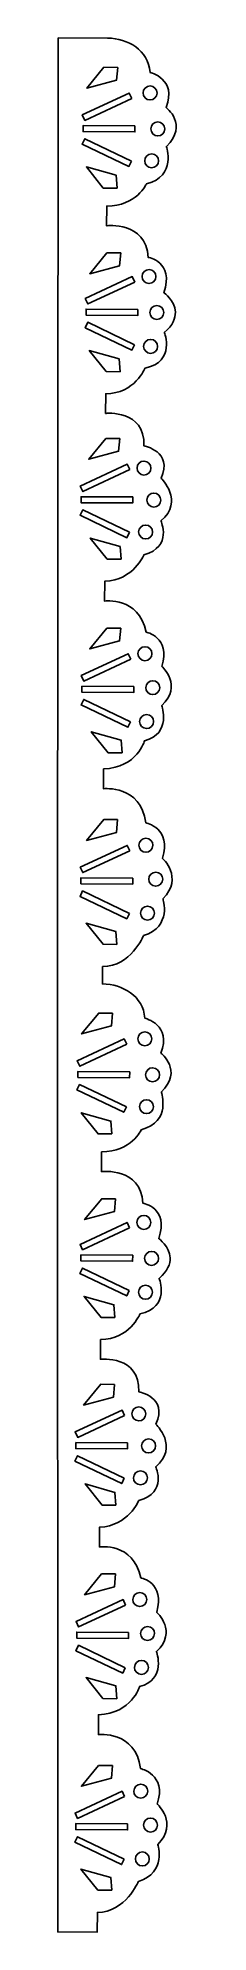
# Model space of a CAD drawing. Header units: centimetres. Extents: x -0.9 to 0.8, y -11.9 to 13.5.
import ezdxf

# ---------------------------------------------------------------- set-up
doc = ezdxf.new("R2010")
doc.units = ezdxf.units.CM
doc.header["$MEASUREMENT"] = 0
doc.layers.add('Layer 1', color=7, linetype='Continuous')

msp = doc.modelspace()

# ---------------------------------------------------------------- linework, layer by layer
at = {"layer": 'Layer 1', "color": 26, "lineweight": 25}
for points, knots in [([(0.63436, 9.79135), (0.62841, 9.94525), (0.48199, 10.05099), (0.48199, 10.05099), (0.48199, 10.05099), (0.61974, 10.47138), (0.26961, 10.52427), (0.26961, 10.52427), (0.26961, 10.52427), (0.24274, 11.01103), (-0.28701, 10.94818), (-0.28701, 10.94818), (-0.28701, 10.94818), (-0.28701, 10.94818), (-0.28556, 11.21276), (-0.28556, 11.21276), (-0.28556, 11.21276), (0.11131, 11.21059), (0.24689, 11.50916), (0.24689, 11.50916), (0.24689, 11.50916), (0.65591, 11.61481), (0.51505, 12.0104), (0.51505, 12.0104), (0.51505, 12.0104), (0.81223, 12.30383), (0.50965, 12.53382), (0.50965, 12.53382), (0.50965, 12.53382), (0.66303, 12.91311), (0.29476, 13.00299), (0.29476, 13.00299), (0.29476, 13.00299), (0.27224, 13.30328), (-0.00343, 13.4564), (-0.27324, 13.46168), (-0.27324, 13.46168), (-0.27324, 13.46168), (-0.93469, 13.46458), (-0.93469, 13.46458), (-0.93469, 13.46458), (-0.93469, 13.46458), (-0.9474, 0.7395), (-0.9474, 0.7395), (-0.9474, 0.7395), (-0.9474, 0.7395), (-0.94139, -11.90362), (-0.94139, -11.90362), (-0.94139, -11.90362), (-0.94139, -11.90362), (-0.41223, -11.90651), (-0.41223, -11.90651), (-0.41223, -11.90651), (-0.41223, -11.90651), (-0.41078, -11.64194), (-0.41078, -11.64194), (-0.41078, -11.64194), (-0.03571, -11.64399), (0.13885, -11.2274), (0.13885, -11.2274), (0.13885, -11.2274), (0.52388, -11.10658), (0.3987, -10.7352), (0.3987, -10.7352), (0.3987, -10.7352), (0.67987, -10.44556), (0.39093, -10.1911), (0.39093, -10.1911), (0.39093, -10.1911), (0.52425, -9.79045), (0.1678, -9.71693), (0.1678, -9.71693), (0.1678, -9.71693), (0.10228, -9.20575), (-0.39774, -9.26072), (-0.39774, -9.26072), (-0.39774, -9.26072), (-0.39774, -9.26072), (-0.39629, -8.99614), (-0.39629, -8.99614), (-0.39629, -8.99614), (0.05435, -8.97507), (0.15316, -8.61716), (0.15316, -8.61715), (0.15316, -8.61715), (0.51732, -8.5275), (0.38146, -8.14628), (0.38146, -8.14628), (0.38146, -8.14628), (0.67124, -7.88408), (0.38433, -7.62208), (0.38433, -7.62208), (0.38433, -7.62208), (0.50327, -7.22487), (0.1727, -7.16286), (0.1727, -7.16286), (0.1727, -7.16286), (0.07064, -6.68104), (-0.38396, -6.74722), (-0.38396, -6.74722), (-0.38396, -6.74722), (-0.38396, -6.74722), (-0.38251, -6.48264), (-0.38251, -6.48264), (-0.38251, -6.48264), (0.00564, -6.46712), (0.14362, -6.12751), (0.14364, -6.1275), (0.14364, -6.1275), (0.53368, -6.01813), (0.37103, -5.67399), (0.37103, -5.67399), (0.37103, -5.67399), (0.68993, -5.40676), (0.37333, -5.10266), (0.37333, -5.10266), (0.37333, -5.10266), (0.5387, -4.74018), (0.14419, -4.66897), (0.14419, -4.66897), (0.14419, -4.66897), (0.1597, -4.17627), (-0.37019, -4.23371), (-0.37019, -4.23371), (-0.37019, -4.23371), (-0.37019, -4.23371), (-0.36874, -3.96913), (-0.36874, -3.96913), (-0.36874, -3.96913), (0.01932, -3.97126), (0.159, -3.62724), (0.159, -3.62724), (0.159, -3.62724), (0.57357, -3.53861), (0.4171, -3.15074), (0.4171, -3.15074), (0.4171, -3.15074), (0.53278, -3.05131), (0.56807, -2.95765), (0.56495, -2.87704), (0.56495, -2.87704), (0.559, -2.72314), (0.41258, -2.61741), (0.41258, -2.61741), (0.41258, -2.61741), (0.55033, -2.19701), (0.2002, -2.14412), (0.2002, -2.14412), (0.2002, -2.14412), (0.17333, -1.65736), (-0.35642, -1.72021), (-0.35642, -1.72021), (-0.35642, -1.72021), (-0.35642, -1.72021), (-0.35497, -1.45563), (-0.35497, -1.45563), (-0.35497, -1.45563), (0.0419, -1.4578), (0.17748, -1.15923), (0.17748, -1.15923), (0.17748, -1.15923), (0.5865, -1.05358), (0.44564, -0.65799), (0.44564, -0.65799), (0.44564, -0.65799), (0.74282, -0.36456), (0.44024, -0.13457), (0.44024, -0.13457), (0.44024, -0.13457), (0.59362, 0.24472), (0.22535, 0.3346), (0.22535, 0.3346), (0.22535, 0.3346), (0.20282, 0.63489), (-0.07284, 0.78801), (-0.34265, 0.79329), (-0.34265, 0.79329), (-0.34265, 0.79329), (-0.34137, 1.02645), (-0.34137, 1.02645), (-0.34137, 1.02645), (0.0337, 1.0244), (0.20826, 1.44099), (0.20826, 1.44099), (0.20826, 1.44099), (0.59329, 1.56181), (0.46811, 1.93319), (0.46811, 1.93319), (0.46811, 1.93319), (0.74928, 2.22283), (0.46034, 2.47729), (0.46034, 2.47729), (0.46034, 2.47729), (0.59366, 2.87794), (0.23721, 2.95146), (0.23721, 2.95146), (0.23721, 2.95146), (0.17169, 3.46264), (-0.32833, 3.40767), (-0.32833, 3.40767), (-0.32833, 3.40767), (-0.32833, 3.40767), (-0.32688, 3.67225), (-0.32688, 3.67225), (-0.32688, 3.67225), (0.12376, 3.69332), (0.22257, 4.05124), (0.22257, 4.05124), (0.22257, 4.05124), (0.58673, 4.14089), (0.45087, 4.52211), (0.45087, 4.52211), (0.45087, 4.52211), (0.74065, 4.78431), (0.45374, 5.04631), (0.45374, 5.04631), (0.45374, 5.04631), (0.57269, 5.44352), (0.24211, 5.50553), (0.24211, 5.50553), (0.24211, 5.50553), (0.14005, 5.98735), (-0.31455, 5.92117), (-0.31455, 5.92117), (-0.31455, 5.92117), (-0.31455, 5.92117), (-0.31311, 6.18575), (-0.31311, 6.18575), (-0.31311, 6.18575), (0.07505, 6.20127), (0.21303, 6.54088), (0.21305, 6.54089), (0.21305, 6.54089), (0.60309, 6.65026), (0.44044, 6.9944), (0.44044, 6.9944), (0.44044, 6.9944), (0.75934, 7.26163), (0.44274, 7.56573), (0.44274, 7.56573), (0.44274, 7.56573), (0.60811, 7.92821), (0.2136, 7.99942), (0.2136, 7.99942), (0.2136, 7.99942), (0.22911, 8.49212), (-0.30078, 8.43468), (-0.30078, 8.43468), (-0.30078, 8.43468), (-0.30078, 8.43468), (-0.29933, 8.69926), (-0.29933, 8.69926), (-0.29933, 8.69926), (0.08873, 8.69713), (0.22841, 9.04116), (0.22841, 9.04116), (0.22841, 9.04116), (0.64298, 9.12978), (0.48651, 9.51765), (0.48651, 9.51765), (0.48651, 9.51765), (0.60219, 9.61708), (0.63748, 9.71074), (0.63436, 9.79135)], [0, 0, 0, 0, 0.01492537, 0.01492537, 0.01492537, 0.01492537, 0.02985075, 0.02985075, 0.02985075, 0.02985075, 0.04477612, 0.04477612, 0.04477612, 0.04477612, 0.05970149, 0.05970149, 0.05970149, 0.05970149, 0.07462687, 0.07462687, 0.07462687, 0.07462687, 0.08955224, 0.08955224, 0.08955224, 0.08955224, 0.10447761, 0.10447761, 0.10447761, 0.10447761, 0.11940299, 0.11940299, 0.11940299, 0.11940299, 0.13432836, 0.13432836, 0.13432836, 0.13432836, 0.14925373, 0.14925373, 0.14925373, 0.14925373, 0.1641791, 0.1641791, 0.1641791, 0.1641791, 0.17910448, 0.17910448, 0.17910448, 0.17910448, 0.19402985, 0.19402985, 0.19402985, 0.19402985, 0.20895522, 0.20895522, 0.20895522, 0.20895522, 0.2238806, 0.2238806, 0.2238806, 0.2238806, 0.23880597, 0.23880597, 0.23880597, 0.23880597, 0.25373134, 0.25373134, 0.25373134, 0.25373134, 0.26865672, 0.26865672, 0.26865672, 0.26865672, 0.28358209, 0.28358209, 0.28358209, 0.28358209, 0.29850746, 0.29850746, 0.29850746, 0.29850746, 0.31343284, 0.31343284, 0.31343284, 0.31343284, 0.32835821, 0.32835821, 0.32835821, 0.32835821, 0.34328358, 0.34328358, 0.34328358, 0.34328358, 0.35820896, 0.35820896, 0.35820896, 0.35820896, 0.37313433, 0.37313433, 0.37313433, 0.37313433, 0.3880597, 0.3880597, 0.3880597, 0.3880597, 0.40298507, 0.40298507, 0.40298507, 0.40298507, 0.41791045, 0.41791045, 0.41791045, 0.41791045, 0.43283582, 0.43283582, 0.43283582, 0.43283582, 0.44776119, 0.44776119, 0.44776119, 0.44776119, 0.46268657, 0.46268657, 0.46268657, 0.46268657, 0.47761194, 0.47761194, 0.47761194, 0.47761194, 0.49253731, 0.49253731, 0.49253731, 0.49253731, 0.50746269, 0.50746269, 0.50746269, 0.50746269, 0.52238806, 0.52238806, 0.52238806, 0.52238806, 0.53731343, 0.53731343, 0.53731343, 0.53731343, 0.55223881, 0.55223881, 0.55223881, 0.55223881, 0.56716418, 0.56716418, 0.56716418, 0.56716418, 0.58208955, 0.58208955, 0.58208955, 0.58208955, 0.59701493, 0.59701493, 0.59701493, 0.59701493, 0.6119403, 0.6119403, 0.6119403, 0.6119403, 0.62686567, 0.62686567, 0.62686567, 0.62686567, 0.64179104, 0.64179104, 0.64179104, 0.64179104, 0.65671642, 0.65671642, 0.65671642, 0.65671642, 0.67164179, 0.67164179, 0.67164179, 0.67164179, 0.68656716, 0.68656716, 0.68656716, 0.68656716, 0.70149254, 0.70149254, 0.70149254, 0.70149254, 0.71641791, 0.71641791, 0.71641791, 0.71641791, 0.73134328, 0.73134328, 0.73134328, 0.73134328, 0.74626866, 0.74626866, 0.74626866, 0.74626866, 0.76119403, 0.76119403, 0.76119403, 0.76119403, 0.7761194, 0.7761194, 0.7761194, 0.7761194, 0.79104478, 0.79104478, 0.79104478, 0.79104478, 0.80597015, 0.80597015, 0.80597015, 0.80597015, 0.82089552, 0.82089552, 0.82089552, 0.82089552, 0.8358209, 0.8358209, 0.8358209, 0.8358209, 0.85074627, 0.85074627, 0.85074627, 0.85074627, 0.86567164, 0.86567164, 0.86567164, 0.86567164, 0.88059701, 0.88059701, 0.88059701, 0.88059701, 0.89552239, 0.89552239, 0.89552239, 0.89552239, 0.91044776, 0.91044776, 0.91044776, 0.91044776, 0.92537313, 0.92537313, 0.92537313, 0.92537313, 0.94029851, 0.94029851, 0.94029851, 0.94029851, 0.95522388, 0.95522388, 0.95522388, 0.95522388, 0.97014925, 0.97014925, 0.97014925, 0.97014925, 1, 1, 1, 1]), ([(-0.13731, 13.06985), (-0.13731, 13.06985), (-0.15313, 12.89878), (-0.15313, 12.89878), (-0.15313, 12.89878), (-0.15313, 12.89878), (-0.55307, 12.79183), (-0.55307, 12.79183), (-0.55307, 12.79183), (-0.55307, 12.79183), (-0.32334, 13.07087), (-0.32334, 13.07087), (-0.32334, 13.07087), (-0.32334, 13.07087), (-0.13731, 13.06985), (-0.13731, 13.06985)], [0, 0, 0, 0, 0.2, 0.2, 0.2, 0.2, 0.4, 0.4, 0.4, 0.4, 0.6, 0.6, 0.6, 0.6, 1, 1, 1, 1]), ([(0.05141, 12.65291), (0.05141, 12.65291), (-0.57859, 12.35953), (-0.57859, 12.35953), (-0.57859, 12.35953), (-0.57859, 12.35953), (-0.61292, 12.43248), (-0.61292, 12.43248), (-0.61292, 12.43248), (-0.61292, 12.43248), (0.01708, 12.72586), (0.01708, 12.72586), (0.01708, 12.72586), (0.01708, 12.72586), (0.05141, 12.65291), (0.05141, 12.65291)], [0, 0, 0, 0, 0.2, 0.2, 0.2, 0.2, 0.4, 0.4, 0.4, 0.4, 0.6, 0.6, 0.6, 0.6, 1, 1, 1, 1]), ([(0.38833, 12.72631), (0.38805, 12.67468), (0.34603, 12.63311), (0.29439, 12.63339), (0.29439, 12.63339), (0.24276, 12.63368), (0.20119, 12.6757), (0.20147, 12.72733), (0.20147, 12.72733), (0.20176, 12.77897), (0.24378, 12.82053), (0.29542, 12.82025), (0.29542, 12.82025), (0.34705, 12.81997), (0.38862, 12.77795), (0.38833, 12.72631)], [0, 0, 0, 0, 0.2, 0.2, 0.2, 0.2, 0.4, 0.4, 0.4, 0.4, 0.6, 0.6, 0.6, 0.6, 1, 1, 1, 1]), ([(0.09157, 12.28641), (0.09157, 12.28641), (0.09113, 12.20621), (0.09113, 12.20621), (0.09113, 12.20621), (0.09113, 12.20621), (-0.60339, 12.21001), (-0.60339, 12.21001), (-0.60339, 12.21001), (-0.60339, 12.21001), (-0.60295, 12.29021), (-0.60295, 12.29021), (-0.60295, 12.29021), (-0.60295, 12.29021), (0.09157, 12.28641), (0.09157, 12.28641)], [0, 0, 0, 0, 0.2, 0.2, 0.2, 0.2, 0.4, 0.4, 0.4, 0.4, 0.6, 0.6, 0.6, 0.6, 1, 1, 1, 1]), ([(0.49236, 12.24452), (0.49207, 12.19289), (0.45005, 12.15132), (0.39841, 12.1516), (0.39841, 12.1516), (0.34678, 12.15189), (0.30521, 12.19391), (0.3055, 12.24555), (0.3055, 12.24555), (0.30578, 12.29718), (0.3478, 12.33875), (0.39944, 12.33846), (0.39944, 12.33846), (0.45107, 12.33818), (0.49264, 12.29616), (0.49236, 12.24452)], [0, 0, 0, 0, 0.2, 0.2, 0.2, 0.2, 0.4, 0.4, 0.4, 0.4, 0.6, 0.6, 0.6, 0.6, 1, 1, 1, 1]), ([(0.04682, 11.81453), (0.04682, 11.81453), (0.01169, 11.74196), (0.01169, 11.74196), (0.01169, 11.74196), (0.01169, 11.74196), (-0.61506, 12.04223), (-0.61506, 12.04223), (-0.61506, 12.04223), (-0.61506, 12.04223), (-0.57994, 12.11397), (-0.57994, 12.11397), (-0.57994, 12.11397), (-0.57994, 12.11397), (0.04682, 11.81453), (0.04682, 11.81453)], [0, 0, 0, 0, 0.2, 0.2, 0.2, 0.2, 0.4, 0.4, 0.4, 0.4, 0.6, 0.6, 0.6, 0.6, 1, 1, 1, 1]), ([(-0.14617, 11.45261), (-0.14617, 11.45261), (-0.3322, 11.45362), (-0.3322, 11.45362), (-0.3322, 11.45362), (-0.3322, 11.45362), (-0.55886, 11.73599), (-0.55886, 11.73599), (-0.55886, 11.73599), (-0.55886, 11.73599), (-0.16011, 11.62384), (-0.16011, 11.62384), (-0.16011, 11.62384), (-0.16011, 11.62384), (-0.14617, 11.45261), (-0.14617, 11.45261)], [0, 0, 0, 0, 0.2, 0.2, 0.2, 0.2, 0.4, 0.4, 0.4, 0.4, 0.6, 0.6, 0.6, 0.6, 1, 1, 1, 1]), ([(0.40981, 11.8175), (0.40953, 11.76587), (0.36751, 11.7243), (0.31587, 11.72458), (0.31587, 11.72458), (0.26424, 11.72487), (0.22267, 11.76689), (0.22295, 11.81852), (0.22295, 11.81852), (0.22324, 11.87016), (0.26526, 11.91173), (0.31689, 11.91144), (0.31689, 11.91144), (0.36853, 11.91116), (0.4101, 11.86914), (0.40981, 11.8175)], [0, 0, 0, 0, 0.2, 0.2, 0.2, 0.2, 0.4, 0.4, 0.4, 0.4, 0.6, 0.6, 0.6, 0.6, 1, 1, 1, 1]), ([(-0.09801, 10.58416), (-0.09801, 10.58416), (-0.113, 10.41309), (-0.113, 10.41309), (-0.113, 10.41309), (-0.113, 10.41309), (-0.51378, 10.30532), (-0.51378, 10.30532), (-0.51378, 10.30532), (-0.51378, 10.30532), (-0.28321, 10.58518), (-0.28321, 10.58518), (-0.28321, 10.58518), (-0.28321, 10.58518), (-0.09801, 10.58416), (-0.09801, 10.58416)], [0, 0, 0, 0, 0.2, 0.2, 0.2, 0.2, 0.4, 0.4, 0.4, 0.4, 0.6, 0.6, 0.6, 0.6, 1, 1, 1, 1]), ([(0.09085, 10.19369), (0.09085, 10.19369), (-0.53915, 9.90031), (-0.53915, 9.90031), (-0.53915, 9.90031), (-0.53915, 9.90031), (-0.57265, 9.97325), (-0.57265, 9.97325), (-0.57265, 9.97325), (-0.57265, 9.97325), (0.05735, 10.26664), (0.05735, 10.26664), (0.05735, 10.26664), (0.05735, 10.26664), (0.09085, 10.19369), (0.09085, 10.19369)], [0, 0, 0, 0, 0.2, 0.2, 0.2, 0.2, 0.4, 0.4, 0.4, 0.4, 0.6, 0.6, 0.6, 0.6, 1, 1, 1, 1]), ([(0.37486, 10.26738), (0.37458, 10.21574), (0.33255, 10.17418), (0.28092, 10.17446), (0.28092, 10.17446), (0.22928, 10.17474), (0.18772, 10.21676), (0.188, 10.2684), (0.188, 10.2684), (0.18828, 10.32004), (0.23031, 10.3616), (0.28194, 10.36132), (0.28194, 10.36132), (0.33358, 10.36103), (0.37514, 10.31901), (0.37486, 10.26738)], [0, 0, 0, 0, 0.2, 0.2, 0.2, 0.2, 0.4, 0.4, 0.4, 0.4, 0.6, 0.6, 0.6, 0.6, 1, 1, 1, 1]), ([(0.08626, 9.3553), (0.08626, 9.3553), (0.05196, 9.28273), (0.05196, 9.28273), (0.05196, 9.28273), (0.05196, 9.28273), (-0.57479, 9.583), (-0.57479, 9.583), (-0.57479, 9.583), (-0.57479, 9.583), (-0.5405, 9.65475), (-0.5405, 9.65475), (-0.5405, 9.65475), (-0.5405, 9.65475), (0.08626, 9.3553), (0.08626, 9.3553)], [0, 0, 0, 0, 0.2, 0.2, 0.2, 0.2, 0.4, 0.4, 0.4, 0.4, 0.6, 0.6, 0.6, 0.6, 1, 1, 1, 1]), ([(0.13184, 9.828), (0.13184, 9.828), (0.1314, 9.7478), (0.1314, 9.7478), (0.1314, 9.7478), (0.1314, 9.7478), (-0.56312, 9.75161), (-0.56312, 9.75161), (-0.56312, 9.75161), (-0.56312, 9.75161), (-0.56268, 9.83181), (-0.56268, 9.83181), (-0.56268, 9.83181), (-0.56268, 9.83181), (0.13184, 9.828), (0.13184, 9.828)], [0, 0, 0, 0, 0.2, 0.2, 0.2, 0.2, 0.4, 0.4, 0.4, 0.4, 0.6, 0.6, 0.6, 0.6, 1, 1, 1, 1]), ([(0.47888, 9.78559), (0.4786, 9.73395), (0.43658, 9.69239), (0.38494, 9.69267), (0.38494, 9.69267), (0.33331, 9.69295), (0.29174, 9.73498), (0.29202, 9.78661), (0.29202, 9.78661), (0.29231, 9.83825), (0.33433, 9.87981), (0.38597, 9.87953), (0.38597, 9.87953), (0.4376, 9.87925), (0.47917, 9.83722), (0.47888, 9.78559)], [0, 0, 0, 0, 0.2, 0.2, 0.2, 0.2, 0.4, 0.4, 0.4, 0.4, 0.6, 0.6, 0.6, 0.6, 1, 1, 1, 1]), ([(0.3962, 9.33211), (0.39591, 9.28047), (0.35388, 9.23808), (0.30225, 9.23836), (0.30225, 9.23836), (0.25061, 9.23865), (0.20905, 9.2815), (0.20934, 9.33313), (0.20934, 9.33313), (0.20962, 9.38477), (0.25164, 9.42633), (0.30328, 9.42605), (0.30328, 9.42605), (0.35491, 9.42577), (0.39648, 9.38374), (0.3962, 9.33211)], [0, 0, 0, 0, 0.2, 0.2, 0.2, 0.2, 0.4, 0.4, 0.4, 0.4, 0.6, 0.6, 0.6, 0.6, 1, 1, 1, 1]), ([(-0.10672, 8.99338), (-0.10672, 8.99338), (-0.29193, 8.9944), (-0.29193, 8.9944), (-0.29193, 8.9944), (-0.29193, 8.9944), (-0.51941, 9.27677), (-0.51941, 9.27677), (-0.51941, 9.27677), (-0.51941, 9.27677), (-0.11984, 9.16461), (-0.11984, 9.16461), (-0.11984, 9.16461), (-0.11984, 9.16461), (-0.10672, 8.99338), (-0.10672, 8.99338)], [0, 0, 0, 0, 0.2, 0.2, 0.2, 0.2, 0.4, 0.4, 0.4, 0.4, 0.6, 0.6, 0.6, 0.6, 1, 1, 1, 1]), ([(-0.11162, 8.09877), (-0.11162, 8.09877), (-0.12662, 7.9277), (-0.12662, 7.9277), (-0.12662, 7.9277), (-0.12662, 7.9277), (-0.5274, 7.81993), (-0.5274, 7.81993), (-0.5274, 7.81993), (-0.5274, 7.81993), (-0.29683, 8.09979), (-0.29683, 8.09979), (-0.29683, 8.09979), (-0.29683, 8.09979), (-0.11162, 8.09877), (-0.11162, 8.09877)], [0, 0, 0, 0, 0.2, 0.2, 0.2, 0.2, 0.4, 0.4, 0.4, 0.4, 0.6, 0.6, 0.6, 0.6, 1, 1, 1, 1]), ([(0.02417, 7.68213), (0.02417, 7.68213), (-0.60583, 7.38875), (-0.60583, 7.38875), (-0.60583, 7.38875), (-0.60583, 7.38875), (-0.64016, 7.4617), (-0.64016, 7.4617), (-0.64016, 7.4617), (-0.64016, 7.4617), (-0.01016, 7.75425), (-0.01016, 7.75425), (-0.01016, 7.75425), (-0.01016, 7.75425), (0.02417, 7.68213), (0.02417, 7.68213)], [0, 0, 0, 0, 0.2, 0.2, 0.2, 0.2, 0.4, 0.4, 0.4, 0.4, 0.6, 0.6, 0.6, 0.6, 1, 1, 1, 1]), ([(0.30706, 7.70208), (0.30678, 7.65044), (0.26476, 7.60888), (0.21312, 7.60916), (0.21312, 7.60916), (0.16148, 7.60944), (0.11992, 7.65147), (0.1202, 7.7031), (0.1202, 7.7031), (0.12048, 7.75474), (0.16251, 7.7963), (0.21414, 7.79602), (0.21414, 7.79602), (0.26578, 7.79574), (0.30734, 7.75371), (0.30706, 7.70208)], [0, 0, 0, 0, 0.2, 0.2, 0.2, 0.2, 0.4, 0.4, 0.4, 0.4, 0.6, 0.6, 0.6, 0.6, 1, 1, 1, 1]), ([(0.43866, 7.27388), (0.43838, 7.22225), (0.39635, 7.17986), (0.34472, 7.18014), (0.34472, 7.18014), (0.29308, 7.18042), (0.25152, 7.22327), (0.2518, 7.27491), (0.2518, 7.27491), (0.25209, 7.32654), (0.29411, 7.36811), (0.34574, 7.36782), (0.34574, 7.36782), (0.39738, 7.36754), (0.43895, 7.32552), (0.43866, 7.27388)], [0, 0, 0, 0, 0.2, 0.2, 0.2, 0.2, 0.4, 0.4, 0.4, 0.4, 0.6, 0.6, 0.6, 0.6, 1, 1, 1, 1]), ([(0.01958, 6.84292), (0.01958, 6.84292), (-0.01555, 6.77035), (-0.01555, 6.77035), (-0.01555, 6.77035), (-0.01555, 6.77035), (-0.6423, 7.07062), (-0.6423, 7.07062), (-0.6423, 7.07062), (-0.6423, 7.07062), (-0.60717, 7.14319), (-0.60717, 7.14319), (-0.60717, 7.14319), (-0.60717, 7.14319), (0.01958, 6.84292), (0.01958, 6.84292)], [0, 0, 0, 0, 0.2, 0.2, 0.2, 0.2, 0.4, 0.4, 0.4, 0.4, 0.6, 0.6, 0.6, 0.6, 1, 1, 1, 1]), ([(0.06433, 7.31562), (0.06433, 7.31562), (0.0639, 7.23542), (0.0639, 7.23542), (0.0639, 7.23542), (0.0639, 7.23542), (-0.63063, 7.23923), (-0.63063, 7.23923), (-0.63063, 7.23923), (-0.63063, 7.23923), (-0.63019, 7.31943), (-0.63019, 7.31943), (-0.63019, 7.31943), (-0.63019, 7.31943), (0.06433, 7.31562), (0.06433, 7.31562)], [0, 0, 0, 0, 0.2, 0.2, 0.2, 0.2, 0.4, 0.4, 0.4, 0.4, 0.6, 0.6, 0.6, 0.6, 1, 1, 1, 1]), ([(0.32966, 6.84618), (0.32937, 6.79454), (0.28735, 6.75298), (0.23572, 6.75326), (0.23572, 6.75326), (0.18408, 6.75355), (0.14169, 6.79557), (0.14197, 6.84721), (0.14197, 6.84721), (0.14225, 6.89884), (0.1851, 6.9404), (0.23674, 6.94012), (0.23674, 6.94012), (0.28838, 6.93984), (0.32994, 6.89781), (0.32966, 6.84618)], [0, 0, 0, 0, 0.2, 0.2, 0.2, 0.2, 0.4, 0.4, 0.4, 0.4, 0.6, 0.6, 0.6, 0.6, 1, 1, 1, 1]), ([(-0.0932, 6.48138), (-0.0932, 6.48138), (-0.27923, 6.4824), (-0.27923, 6.4824), (-0.27923, 6.4824), (-0.27923, 6.4824), (-0.5059, 6.76394), (-0.5059, 6.76394), (-0.5059, 6.76394), (-0.5059, 6.76394), (-0.10715, 6.65179), (-0.10715, 6.65179), (-0.10715, 6.65179), (-0.10715, 6.65179), (-0.0932, 6.48138), (-0.0932, 6.48138)], [0, 0, 0, 0, 0.2, 0.2, 0.2, 0.2, 0.4, 0.4, 0.4, 0.4, 0.6, 0.6, 0.6, 0.6, 1, 1, 1, 1]), ([(-0.09825, 5.55949), (-0.09825, 5.55949), (-0.11407, 5.38842), (-0.11407, 5.38842), (-0.11407, 5.38842), (-0.11407, 5.38842), (-0.51402, 5.28064), (-0.51402, 5.28064), (-0.51402, 5.28064), (-0.51402, 5.28064), (-0.28428, 5.56051), (-0.28428, 5.56051), (-0.28428, 5.56051), (-0.28428, 5.56051), (-0.09825, 5.55949), (-0.09825, 5.55949)], [0, 0, 0, 0, 0.2, 0.2, 0.2, 0.2, 0.4, 0.4, 0.4, 0.4, 0.6, 0.6, 0.6, 0.6, 1, 1, 1, 1]), ([(0.03672, 5.14285), (0.03672, 5.14285), (-0.59328, 4.84947), (-0.59328, 4.84947), (-0.59328, 4.84947), (-0.59328, 4.84947), (-0.62678, 4.92241), (-0.62678, 4.92241), (-0.62678, 4.92241), (-0.62678, 4.92241), (0.00322, 5.21579), (0.00322, 5.21579), (0.00322, 5.21579), (0.00322, 5.21579), (0.03672, 5.14285), (0.03672, 5.14285)], [0, 0, 0, 0, 0.2, 0.2, 0.2, 0.2, 0.4, 0.4, 0.4, 0.4, 0.6, 0.6, 0.6, 0.6, 1, 1, 1, 1]), ([(0.32073, 5.21654), (0.32045, 5.1649), (0.27842, 5.12251), (0.22678, 5.12279), (0.22678, 5.12279), (0.17515, 5.12307), (0.13276, 5.16593), (0.13304, 5.21756), (0.13304, 5.21756), (0.13333, 5.2692), (0.17618, 5.31076), (0.22781, 5.31048), (0.22781, 5.31048), (0.27945, 5.31019), (0.32101, 5.26817), (0.32073, 5.21654)], [0, 0, 0, 0, 0.2, 0.2, 0.2, 0.2, 0.4, 0.4, 0.4, 0.4, 0.6, 0.6, 0.6, 0.6, 1, 1, 1, 1]), ([(0.4249, 4.76121), (0.42461, 4.70957), (0.38259, 4.66801), (0.33095, 4.66829), (0.33095, 4.66829), (0.27932, 4.66857), (0.23775, 4.71059), (0.23804, 4.76223), (0.23804, 4.76223), (0.23832, 4.81387), (0.28034, 4.85543), (0.33198, 4.85515), (0.33198, 4.85515), (0.38361, 4.85486), (0.42518, 4.81284), (0.4249, 4.76121)], [0, 0, 0, 0, 0.2, 0.2, 0.2, 0.2, 0.4, 0.4, 0.4, 0.4, 0.6, 0.6, 0.6, 0.6, 1, 1, 1, 1]), ([(0.03212, 4.30364), (0.03212, 4.30364), (-0.00217, 4.23189), (-0.00217, 4.23189), (-0.00217, 4.23189), (-0.00217, 4.23189), (-0.62893, 4.53133), (-0.62893, 4.53133), (-0.62893, 4.53133), (-0.62893, 4.53133), (-0.59463, 4.60391), (-0.59463, 4.60391), (-0.59463, 4.60391), (-0.59463, 4.60391), (0.03212, 4.30364), (0.03212, 4.30364)], [0, 0, 0, 0, 0.2, 0.2, 0.2, 0.2, 0.4, 0.4, 0.4, 0.4, 0.6, 0.6, 0.6, 0.6, 1, 1, 1, 1]), ([(0.07771, 4.77634), (0.07771, 4.77634), (0.07727, 4.69614), (0.07727, 4.69614), (0.07727, 4.69614), (0.07727, 4.69614), (-0.61808, 4.69995), (-0.61808, 4.69995), (-0.61808, 4.69995), (-0.61808, 4.69995), (-0.61764, 4.78015), (-0.61764, 4.78015), (-0.61764, 4.78015), (-0.61764, 4.78015), (0.07771, 4.77634), (0.07771, 4.77634)], [0, 0, 0, 0, 0.2, 0.2, 0.2, 0.2, 0.4, 0.4, 0.4, 0.4, 0.6, 0.6, 0.6, 0.6, 1, 1, 1, 1]), ([(0.3422, 4.3069), (0.34192, 4.25526), (0.2999, 4.2137), (0.24826, 4.21398), (0.24826, 4.21398), (0.19663, 4.21426), (0.15506, 4.25629), (0.15534, 4.30792), (0.15534, 4.30792), (0.15563, 4.35956), (0.19765, 4.40195), (0.24929, 4.40167), (0.24929, 4.40167), (0.30093, 4.40138), (0.34249, 4.35853), (0.3422, 4.3069)], [0, 0, 0, 0, 0.2, 0.2, 0.2, 0.2, 0.4, 0.4, 0.4, 0.4, 0.6, 0.6, 0.6, 0.6, 1, 1, 1, 1]), ([(-0.08095, 3.88836), (-0.08095, 3.88836), (-0.26698, 3.88938), (-0.26698, 3.88938), (-0.26698, 3.88938), (-0.26698, 3.88938), (-0.49364, 4.17174), (-0.49364, 4.17174), (-0.49364, 4.17174), (-0.49364, 4.17174), (-0.09407, 4.05959), (-0.09407, 4.05959), (-0.09407, 4.05959), (-0.09407, 4.05959), (-0.08095, 3.88836), (-0.08095, 3.88836)], [0, 0, 0, 0, 0.2, 0.2, 0.2, 0.2, 0.4, 0.4, 0.4, 0.4, 0.6, 0.6, 0.6, 0.6, 1, 1, 1, 1]), ([(-0.13959, 2.99404), (-0.13959, 2.99404), (-0.15459, 2.82297), (-0.15459, 2.82297), (-0.15459, 2.82297), (-0.15459, 2.82297), (-0.55537, 2.7152), (-0.55537, 2.7152), (-0.55537, 2.7152), (-0.55537, 2.7152), (-0.3248, 2.99506), (-0.3248, 2.99506), (-0.3248, 2.99506), (-0.3248, 2.99506), (-0.13959, 2.99404), (-0.13959, 2.99404)], [0, 0, 0, 0, 0.2, 0.2, 0.2, 0.2, 0.4, 0.4, 0.4, 0.4, 0.6, 0.6, 0.6, 0.6, 1, 1, 1, 1]), ([(0.02266, 2.57726), (0.02266, 2.57726), (-0.60734, 2.28387), (-0.60734, 2.28387), (-0.60734, 2.28387), (-0.60734, 2.28387), (-0.64084, 2.35682), (-0.64084, 2.35682), (-0.64084, 2.35682), (-0.64084, 2.35682), (-0.01084, 2.64938), (-0.01084, 2.64938), (-0.01084, 2.64938), (-0.01084, 2.64938), (0.02266, 2.57726), (0.02266, 2.57726)], [0, 0, 0, 0, 0.2, 0.2, 0.2, 0.2, 0.4, 0.4, 0.4, 0.4, 0.6, 0.6, 0.6, 0.6, 1, 1, 1, 1]), ([(0.33313, 2.64997), (0.33284, 2.59834), (0.29082, 2.55677), (0.23918, 2.55705), (0.23918, 2.55705), (0.18755, 2.55734), (0.14598, 2.59936), (0.14627, 2.65099), (0.14627, 2.65099), (0.14655, 2.70263), (0.18857, 2.7442), (0.24021, 2.74391), (0.24021, 2.74391), (0.29184, 2.74363), (0.33341, 2.70161), (0.33313, 2.64997)], [0, 0, 0, 0, 0.2, 0.2, 0.2, 0.2, 0.4, 0.4, 0.4, 0.4, 0.6, 0.6, 0.6, 0.6, 1, 1, 1, 1]), ([(0.46458, 2.19532), (0.4643, 2.14368), (0.42228, 2.10212), (0.37064, 2.1024), (0.37064, 2.1024), (0.319, 2.10268), (0.27661, 2.14471), (0.2769, 2.19635), (0.2769, 2.19635), (0.27718, 2.24798), (0.32003, 2.28954), (0.37166, 2.28926), (0.37166, 2.28926), (0.4233, 2.28898), (0.46486, 2.24695), (0.46458, 2.19532)], [0, 0, 0, 0, 0.2, 0.2, 0.2, 0.2, 0.4, 0.4, 0.4, 0.4, 0.6, 0.6, 0.6, 0.6, 1, 1, 1, 1]), ([(0.01807, 1.73804), (0.01807, 1.73804), (-0.01623, 1.66547), (-0.01623, 1.66547), (-0.01623, 1.66547), (-0.01623, 1.66547), (-0.64298, 1.96574), (-0.64298, 1.96574), (-0.64298, 1.96574), (-0.64298, 1.96574), (-0.60868, 2.03831), (-0.60868, 2.03831), (-0.60868, 2.03831), (-0.60868, 2.03831), (0.01807, 1.73804), (0.01807, 1.73804)], [0, 0, 0, 0, 0.2, 0.2, 0.2, 0.2, 0.4, 0.4, 0.4, 0.4, 0.6, 0.6, 0.6, 0.6, 1, 1, 1, 1]), ([(0.06365, 2.21074), (0.06365, 2.21074), (0.06321, 2.13054), (0.06321, 2.13054), (0.06321, 2.13054), (0.06321, 2.13054), (-0.63214, 2.13435), (-0.63214, 2.13435), (-0.63214, 2.13435), (-0.63214, 2.13435), (-0.6317, 2.21455), (-0.6317, 2.21455), (-0.6317, 2.21455), (-0.6317, 2.21455), (0.06365, 2.21074), (0.06365, 2.21074)], [0, 0, 0, 0, 0.2, 0.2, 0.2, 0.2, 0.4, 0.4, 0.4, 0.4, 0.6, 0.6, 0.6, 0.6, 1, 1, 1, 1]), ([(0.3546, 1.74116), (0.35432, 1.68953), (0.3123, 1.64796), (0.26066, 1.64824), (0.26066, 1.64824), (0.20903, 1.64853), (0.16746, 1.69055), (0.16775, 1.74219), (0.16775, 1.74219), (0.16803, 1.79382), (0.21005, 1.83539), (0.26169, 1.8351), (0.26169, 1.8351), (0.31332, 1.83482), (0.35489, 1.7928), (0.3546, 1.74116)], [0, 0, 0, 0, 0.2, 0.2, 0.2, 0.2, 0.4, 0.4, 0.4, 0.4, 0.6, 0.6, 0.6, 0.6, 1, 1, 1, 1]), ([(-0.14875, 1.32306), (-0.14875, 1.32306), (-0.33395, 1.32407), (-0.33395, 1.32407), (-0.33395, 1.32407), (-0.33395, 1.32407), (-0.56144, 1.60645), (-0.56144, 1.60645), (-0.56144, 1.60645), (-0.56144, 1.60645), (-0.16187, 1.49429), (-0.16187, 1.49429), (-0.16187, 1.49429), (-0.16187, 1.49429), (-0.14875, 1.32306), (-0.14875, 1.32306)], [0, 0, 0, 0, 0.2, 0.2, 0.2, 0.2, 0.4, 0.4, 0.4, 0.4, 0.6, 0.6, 0.6, 0.6, 1, 1, 1, 1]), ([(-0.20672, 0.40146), (-0.20672, 0.40146), (-0.22254, 0.23039), (-0.22254, 0.23039), (-0.22254, 0.23039), (-0.22254, 0.23039), (-0.62248, 0.12344), (-0.62248, 0.12344), (-0.62248, 0.12344), (-0.62248, 0.12344), (-0.39275, 0.40248), (-0.39275, 0.40248), (-0.39275, 0.40248), (-0.39275, 0.40248), (-0.20672, 0.40146), (-0.20672, 0.40146)], [0, 0, 0, 0, 0.2, 0.2, 0.2, 0.2, 0.4, 0.4, 0.4, 0.4, 0.6, 0.6, 0.6, 0.6, 1, 1, 1, 1]), ([(-0.018, -0.01548), (-0.018, -0.01548), (-0.648, -0.30886), (-0.648, -0.30886), (-0.648, -0.30886), (-0.648, -0.30886), (-0.68233, -0.23591), (-0.68233, -0.23591), (-0.68233, -0.23591), (-0.68233, -0.23591), (-0.05233, 0.05747), (-0.05233, 0.05747), (-0.05233, 0.05747), (-0.05233, 0.05747), (-0.018, -0.01548), (-0.018, -0.01548)], [0, 0, 0, 0, 0.2, 0.2, 0.2, 0.2, 0.4, 0.4, 0.4, 0.4, 0.6, 0.6, 0.6, 0.6, 1, 1, 1, 1]), ([(0.31892, 0.05792), (0.31864, 0.00628), (0.27662, -0.03528), (0.22498, -0.035), (0.22498, -0.035), (0.17335, -0.03471), (0.13178, 0.00731), (0.13206, 0.05894), (0.13206, 0.05894), (0.13235, 0.11058), (0.17437, 0.15214), (0.22601, 0.15186), (0.22601, 0.15186), (0.27764, 0.15158), (0.31921, 0.10956), (0.31892, 0.05792)], [0, 0, 0, 0, 0.2, 0.2, 0.2, 0.2, 0.4, 0.4, 0.4, 0.4, 0.6, 0.6, 0.6, 0.6, 1, 1, 1, 1]), ([(0.02216, -0.38198), (0.02216, -0.38198), (0.02172, -0.46218), (0.02172, -0.46218), (0.02172, -0.46218), (0.02172, -0.46218), (-0.6728, -0.45838), (-0.6728, -0.45838), (-0.6728, -0.45838), (-0.6728, -0.45838), (-0.67236, -0.37818), (-0.67236, -0.37818), (-0.67236, -0.37818), (-0.67236, -0.37818), (0.02216, -0.38198), (0.02216, -0.38198)], [0, 0, 0, 0, 0.2, 0.2, 0.2, 0.2, 0.4, 0.4, 0.4, 0.4, 0.6, 0.6, 0.6, 0.6, 1, 1, 1, 1]), ([(0.42295, -0.42387), (0.42266, -0.4755), (0.38064, -0.51707), (0.329, -0.51679), (0.329, -0.51679), (0.27737, -0.5165), (0.2358, -0.47448), (0.23609, -0.42284), (0.23609, -0.42284), (0.23637, -0.37121), (0.27839, -0.32964), (0.33003, -0.32993), (0.33003, -0.32993), (0.38166, -0.33021), (0.42323, -0.37223), (0.42295, -0.42387)], [0, 0, 0, 0, 0.2, 0.2, 0.2, 0.2, 0.4, 0.4, 0.4, 0.4, 0.6, 0.6, 0.6, 0.6, 1, 1, 1, 1]), ([(-0.02259, -0.85386), (-0.02259, -0.85386), (-0.05772, -0.92643), (-0.05772, -0.92643), (-0.05772, -0.92643), (-0.05772, -0.92643), (-0.68447, -0.62616), (-0.68447, -0.62616), (-0.68447, -0.62616), (-0.68447, -0.62616), (-0.64935, -0.55442), (-0.64935, -0.55442), (-0.64935, -0.55442), (-0.64935, -0.55442), (-0.02259, -0.85386), (-0.02259, -0.85386)], [0, 0, 0, 0, 0.2, 0.2, 0.2, 0.2, 0.4, 0.4, 0.4, 0.4, 0.6, 0.6, 0.6, 0.6, 1, 1, 1, 1]), ([(0.3404, -0.85089), (0.34012, -0.90252), (0.2981, -0.94409), (0.24646, -0.94381), (0.24646, -0.94381), (0.19483, -0.94352), (0.15326, -0.9015), (0.15354, -0.84987), (0.15354, -0.84987), (0.15383, -0.79823), (0.19585, -0.75667), (0.24749, -0.75695), (0.24749, -0.75695), (0.29912, -0.75723), (0.34069, -0.79925), (0.3404, -0.85089)], [0, 0, 0, 0, 0.2, 0.2, 0.2, 0.2, 0.4, 0.4, 0.4, 0.4, 0.6, 0.6, 0.6, 0.6, 1, 1, 1, 1]), ([(-0.21558, -1.21579), (-0.21558, -1.21579), (-0.40161, -1.21477), (-0.40161, -1.21477), (-0.40161, -1.21477), (-0.40161, -1.21477), (-0.62827, -0.9324), (-0.62827, -0.9324), (-0.62827, -0.9324), (-0.62827, -0.9324), (-0.22952, -1.04455), (-0.22952, -1.04455), (-0.22952, -1.04455), (-0.22952, -1.04455), (-0.21558, -1.21579), (-0.21558, -1.21579)], [0, 0, 0, 0, 0.2, 0.2, 0.2, 0.2, 0.4, 0.4, 0.4, 0.4, 0.6, 0.6, 0.6, 0.6, 1, 1, 1, 1]), ([(-0.16742, -2.08423), (-0.16742, -2.08423), (-0.18241, -2.2553), (-0.18241, -2.2553), (-0.18241, -2.2553), (-0.18241, -2.2553), (-0.58319, -2.36307), (-0.58319, -2.36307), (-0.58319, -2.36307), (-0.58319, -2.36307), (-0.35262, -2.08321), (-0.35262, -2.08321), (-0.35262, -2.08321), (-0.35262, -2.08321), (-0.16742, -2.08423), (-0.16742, -2.08423)], [0, 0, 0, 0, 0.2, 0.2, 0.2, 0.2, 0.4, 0.4, 0.4, 0.4, 0.6, 0.6, 0.6, 0.6, 1, 1, 1, 1]), ([(0.02144, -2.4747), (0.02144, -2.4747), (-0.60856, -2.76808), (-0.60856, -2.76808), (-0.60856, -2.76808), (-0.60856, -2.76808), (-0.64206, -2.69514), (-0.64206, -2.69514), (-0.64206, -2.69514), (-0.64206, -2.69514), (-0.01206, -2.40176), (-0.01206, -2.40176), (-0.01206, -2.40176), (-0.01206, -2.40176), (0.02144, -2.4747), (0.02144, -2.4747)], [0, 0, 0, 0, 0.2, 0.2, 0.2, 0.2, 0.4, 0.4, 0.4, 0.4, 0.6, 0.6, 0.6, 0.6, 1, 1, 1, 1]), ([(0.30545, -2.40101), (0.30517, -2.45265), (0.26314, -2.49422), (0.21151, -2.49393), (0.21151, -2.49393), (0.15987, -2.49365), (0.11831, -2.45163), (0.11859, -2.39999), (0.11859, -2.39999), (0.11888, -2.34835), (0.1609, -2.30679), (0.21253, -2.30707), (0.21253, -2.30707), (0.26417, -2.30736), (0.30573, -2.34938), (0.30545, -2.40101)], [0, 0, 0, 0, 0.2, 0.2, 0.2, 0.2, 0.4, 0.4, 0.4, 0.4, 0.6, 0.6, 0.6, 0.6, 1, 1, 1, 1]), ([(0.40947, -2.8828), (0.40919, -2.93444), (0.36717, -2.976), (0.31553, -2.97572), (0.31553, -2.97572), (0.2639, -2.97544), (0.22233, -2.93341), (0.22261, -2.88178), (0.22261, -2.88178), (0.2229, -2.83014), (0.26492, -2.78858), (0.31656, -2.78886), (0.31656, -2.78886), (0.36819, -2.78914), (0.40976, -2.83117), (0.40947, -2.8828)], [0, 0, 0, 0, 0.2, 0.2, 0.2, 0.2, 0.4, 0.4, 0.4, 0.4, 0.6, 0.6, 0.6, 0.6, 1, 1, 1, 1]), ([(0.01685, -3.31309), (0.01685, -3.31309), (-0.01745, -3.38566), (-0.01745, -3.38566), (-0.01745, -3.38566), (-0.01745, -3.38566), (-0.6442, -3.08539), (-0.6442, -3.08539), (-0.6442, -3.08539), (-0.6442, -3.08539), (-0.60991, -3.01365), (-0.60991, -3.01365), (-0.60991, -3.01365), (-0.60991, -3.01365), (0.01685, -3.31309), (0.01685, -3.31309)], [0, 0, 0, 0, 0.2, 0.2, 0.2, 0.2, 0.4, 0.4, 0.4, 0.4, 0.6, 0.6, 0.6, 0.6, 1, 1, 1, 1]), ([(0.06243, -2.84039), (0.06243, -2.84039), (0.062, -2.92059), (0.062, -2.92059), (0.062, -2.92059), (0.062, -2.92059), (-0.63253, -2.91678), (-0.63253, -2.91678), (-0.63253, -2.91678), (-0.63253, -2.91678), (-0.63209, -2.83658), (-0.63209, -2.83658), (-0.63209, -2.83658), (-0.63209, -2.83658), (0.06243, -2.84039), (0.06243, -2.84039)], [0, 0, 0, 0, 0.2, 0.2, 0.2, 0.2, 0.4, 0.4, 0.4, 0.4, 0.6, 0.6, 0.6, 0.6, 1, 1, 1, 1]), ([(0.32679, -3.33628), (0.3265, -3.38792), (0.28447, -3.43031), (0.23284, -3.43003), (0.23284, -3.43003), (0.1812, -3.42974), (0.13964, -3.38689), (0.13993, -3.33526), (0.13993, -3.33526), (0.14021, -3.28362), (0.18223, -3.24206), (0.23387, -3.24234), (0.23387, -3.24234), (0.2855, -3.24262), (0.32707, -3.28465), (0.32679, -3.33628)], [0, 0, 0, 0, 0.2, 0.2, 0.2, 0.2, 0.4, 0.4, 0.4, 0.4, 0.6, 0.6, 0.6, 0.6, 1, 1, 1, 1]), ([(-0.17613, -3.67501), (-0.17613, -3.67501), (-0.36134, -3.67399), (-0.36134, -3.67399), (-0.36134, -3.67399), (-0.36134, -3.67399), (-0.58882, -3.39162), (-0.58882, -3.39162), (-0.58882, -3.39162), (-0.58882, -3.39162), (-0.18925, -3.50378), (-0.18925, -3.50378), (-0.18925, -3.50378), (-0.18925, -3.50378), (-0.17613, -3.67501), (-0.17613, -3.67501)], [0, 0, 0, 0, 0.2, 0.2, 0.2, 0.2, 0.4, 0.4, 0.4, 0.4, 0.6, 0.6, 0.6, 0.6, 1, 1, 1, 1]), ([(-0.18103, -4.56962), (-0.18103, -4.56962), (-0.19603, -4.74069), (-0.19603, -4.74069), (-0.19603, -4.74069), (-0.19603, -4.74069), (-0.59681, -4.84846), (-0.59681, -4.84846), (-0.59681, -4.84846), (-0.59681, -4.84846), (-0.36624, -4.5686), (-0.36624, -4.5686), (-0.36624, -4.5686), (-0.36624, -4.5686), (-0.18103, -4.56962), (-0.18103, -4.56962)], [0, 0, 0, 0, 0.2, 0.2, 0.2, 0.2, 0.4, 0.4, 0.4, 0.4, 0.6, 0.6, 0.6, 0.6, 1, 1, 1, 1]), ([(-0.04524, -4.98626), (-0.04524, -4.98626), (-0.67524, -5.27964), (-0.67524, -5.27964), (-0.67524, -5.27964), (-0.67524, -5.27964), (-0.70957, -5.20669), (-0.70957, -5.20669), (-0.70957, -5.20669), (-0.70957, -5.20669), (-0.07957, -4.91414), (-0.07957, -4.91414), (-0.07957, -4.91414), (-0.07957, -4.91414), (-0.04524, -4.98626), (-0.04524, -4.98626)], [0, 0, 0, 0, 0.2, 0.2, 0.2, 0.2, 0.4, 0.4, 0.4, 0.4, 0.6, 0.6, 0.6, 0.6, 1, 1, 1, 1]), ([(0.23765, -4.96631), (0.23737, -5.01795), (0.19535, -5.05951), (0.14371, -5.05923), (0.14371, -5.05923), (0.09207, -5.05895), (0.05051, -5.01692), (0.05079, -4.96529), (0.05079, -4.96529), (0.05108, -4.91365), (0.0931, -4.87209), (0.14473, -4.87237), (0.14473, -4.87237), (0.19637, -4.87265), (0.23793, -4.91468), (0.23765, -4.96631)], [0, 0, 0, 0, 0.2, 0.2, 0.2, 0.2, 0.4, 0.4, 0.4, 0.4, 0.6, 0.6, 0.6, 0.6, 1, 1, 1, 1]), ([(0.36925, -5.39451), (0.36897, -5.44614), (0.32694, -5.48854), (0.27531, -5.48825), (0.27531, -5.48825), (0.22367, -5.48797), (0.18211, -5.44512), (0.18239, -5.39348), (0.18239, -5.39348), (0.18268, -5.34185), (0.2247, -5.30028), (0.27633, -5.30057), (0.27633, -5.30057), (0.32797, -5.30085), (0.36954, -5.34287), (0.36925, -5.39451)], [0, 0, 0, 0, 0.2, 0.2, 0.2, 0.2, 0.4, 0.4, 0.4, 0.4, 0.6, 0.6, 0.6, 0.6, 1, 1, 1, 1]), ([(-0.04983, -5.82547), (-0.04983, -5.82547), (-0.08496, -5.89804), (-0.08496, -5.89804), (-0.08496, -5.89804), (-0.08496, -5.89804), (-0.71171, -5.59777), (-0.71171, -5.59777), (-0.71171, -5.59777), (-0.71171, -5.59777), (-0.67658, -5.52521), (-0.67658, -5.52521), (-0.67658, -5.52521), (-0.67658, -5.52521), (-0.04983, -5.82547), (-0.04983, -5.82547)], [0, 0, 0, 0, 0.2, 0.2, 0.2, 0.2, 0.4, 0.4, 0.4, 0.4, 0.6, 0.6, 0.6, 0.6, 1, 1, 1, 1]), ([(-0.00508, -5.35277), (-0.00508, -5.35277), (-0.00551, -5.43297), (-0.00551, -5.43297), (-0.00551, -5.43297), (-0.00551, -5.43297), (-0.70004, -5.42916), (-0.70004, -5.42916), (-0.70004, -5.42916), (-0.70004, -5.42916), (-0.6996, -5.34896), (-0.6996, -5.34896), (-0.6996, -5.34896), (-0.6996, -5.34896), (-0.00508, -5.35277), (-0.00508, -5.35277)], [0, 0, 0, 0, 0.2, 0.2, 0.2, 0.2, 0.4, 0.4, 0.4, 0.4, 0.6, 0.6, 0.6, 0.6, 1, 1, 1, 1]), ([(0.26025, -5.82221), (0.25996, -5.87385), (0.21794, -5.91541), (0.16631, -5.91513), (0.16631, -5.91513), (0.11467, -5.91485), (0.07228, -5.87282), (0.07256, -5.82118), (0.07256, -5.82118), (0.07284, -5.76955), (0.11569, -5.72799), (0.16733, -5.72827), (0.16733, -5.72827), (0.21897, -5.72855), (0.26053, -5.77058), (0.26025, -5.82221)], [0, 0, 0, 0, 0.2, 0.2, 0.2, 0.2, 0.4, 0.4, 0.4, 0.4, 0.6, 0.6, 0.6, 0.6, 1, 1, 1, 1]), ([(-0.16261, -6.18701), (-0.16261, -6.18701), (-0.34864, -6.18599), (-0.34864, -6.18599), (-0.34864, -6.18599), (-0.34864, -6.18599), (-0.57531, -5.90445), (-0.57531, -5.90445), (-0.57531, -5.90445), (-0.57531, -5.90445), (-0.17656, -6.0166), (-0.17656, -6.0166), (-0.17656, -6.0166), (-0.17656, -6.0166), (-0.16261, -6.18701), (-0.16261, -6.18701)], [0, 0, 0, 0, 0.2, 0.2, 0.2, 0.2, 0.4, 0.4, 0.4, 0.4, 0.6, 0.6, 0.6, 0.6, 1, 1, 1, 1]), ([(-0.16766, -7.1089), (-0.16766, -7.1089), (-0.18348, -7.27997), (-0.18348, -7.27997), (-0.18348, -7.27997), (-0.18348, -7.27997), (-0.58343, -7.38775), (-0.58343, -7.38775), (-0.58343, -7.38775), (-0.58343, -7.38775), (-0.35369, -7.10788), (-0.35369, -7.10788), (-0.35369, -7.10788), (-0.35369, -7.10788), (-0.16766, -7.1089), (-0.16766, -7.1089)], [0, 0, 0, 0, 0.2, 0.2, 0.2, 0.2, 0.4, 0.4, 0.4, 0.4, 0.6, 0.6, 0.6, 0.6, 1, 1, 1, 1]), ([(-0.03269, -7.52554), (-0.03269, -7.52554), (-0.66269, -7.81892), (-0.66269, -7.81892), (-0.66269, -7.81892), (-0.66269, -7.81892), (-0.69619, -7.74598), (-0.69619, -7.74598), (-0.69619, -7.74598), (-0.69619, -7.74598), (-0.06619, -7.4526), (-0.06619, -7.4526), (-0.06619, -7.4526), (-0.06619, -7.4526), (-0.03269, -7.52554), (-0.03269, -7.52554)], [0, 0, 0, 0, 0.2, 0.2, 0.2, 0.2, 0.4, 0.4, 0.4, 0.4, 0.6, 0.6, 0.6, 0.6, 1, 1, 1, 1]), ([(0.25132, -7.45185), (0.25104, -7.50349), (0.20901, -7.54588), (0.15737, -7.5456), (0.15737, -7.5456), (0.10574, -7.54532), (0.06335, -7.50246), (0.06363, -7.45083), (0.06363, -7.45083), (0.06392, -7.39919), (0.10677, -7.35763), (0.1584, -7.35791), (0.1584, -7.35791), (0.21004, -7.3582), (0.2516, -7.40022), (0.25132, -7.45185)], [0, 0, 0, 0, 0.2, 0.2, 0.2, 0.2, 0.4, 0.4, 0.4, 0.4, 0.6, 0.6, 0.6, 0.6, 1, 1, 1, 1]), ([(0.35549, -7.90719), (0.3552, -7.95882), (0.31318, -8.00039), (0.26154, -8.0001), (0.26154, -8.0001), (0.20991, -7.99982), (0.16834, -7.9578), (0.16863, -7.90616), (0.16863, -7.90616), (0.16891, -7.85452), (0.21093, -7.81296), (0.26257, -7.81324), (0.26257, -7.81324), (0.3142, -7.81353), (0.35577, -7.85555), (0.35549, -7.90719)], [0, 0, 0, 0, 0.2, 0.2, 0.2, 0.2, 0.4, 0.4, 0.4, 0.4, 0.6, 0.6, 0.6, 0.6, 1, 1, 1, 1]), ([(-0.03729, -8.36475), (-0.03729, -8.36475), (-0.07158, -8.4365), (-0.07158, -8.4365), (-0.07158, -8.4365), (-0.07158, -8.4365), (-0.69834, -8.13706), (-0.69834, -8.13706), (-0.69834, -8.13706), (-0.69834, -8.13706), (-0.66404, -8.06449), (-0.66404, -8.06449), (-0.66404, -8.06449), (-0.66404, -8.06449), (-0.03729, -8.36475), (-0.03729, -8.36475)], [0, 0, 0, 0, 0.2, 0.2, 0.2, 0.2, 0.4, 0.4, 0.4, 0.4, 0.6, 0.6, 0.6, 0.6, 1, 1, 1, 1]), ([(0.0083, -7.89205), (0.0083, -7.89205), (0.00786, -7.97225), (0.00786, -7.97225), (0.00786, -7.97225), (0.00786, -7.97225), (-0.68749, -7.96844), (-0.68749, -7.96844), (-0.68749, -7.96844), (-0.68749, -7.96844), (-0.68705, -7.88824), (-0.68705, -7.88824), (-0.68705, -7.88824), (-0.68705, -7.88824), (0.0083, -7.89205), (0.0083, -7.89205)], [0, 0, 0, 0, 0.2, 0.2, 0.2, 0.2, 0.4, 0.4, 0.4, 0.4, 0.6, 0.6, 0.6, 0.6, 1, 1, 1, 1]), ([(0.27279, -8.36149), (0.27251, -8.41313), (0.23049, -8.45469), (0.17885, -8.45441), (0.17885, -8.45441), (0.12722, -8.45413), (0.08565, -8.4121), (0.08593, -8.36047), (0.08593, -8.36047), (0.08622, -8.30883), (0.12824, -8.26644), (0.17988, -8.26672), (0.17988, -8.26672), (0.23152, -8.26701), (0.27308, -8.30986), (0.27279, -8.36149)], [0, 0, 0, 0, 0.2, 0.2, 0.2, 0.2, 0.4, 0.4, 0.4, 0.4, 0.6, 0.6, 0.6, 0.6, 1, 1, 1, 1]), ([(-0.15036, -8.78003), (-0.15036, -8.78003), (-0.33639, -8.77901), (-0.33639, -8.77901), (-0.33639, -8.77901), (-0.33639, -8.77901), (-0.56305, -8.49665), (-0.56305, -8.49665), (-0.56305, -8.49665), (-0.56305, -8.49665), (-0.16348, -8.60881), (-0.16348, -8.60881), (-0.16348, -8.60881), (-0.16348, -8.60881), (-0.15036, -8.78003), (-0.15036, -8.78003)], [0, 0, 0, 0, 0.2, 0.2, 0.2, 0.2, 0.4, 0.4, 0.4, 0.4, 0.6, 0.6, 0.6, 0.6, 1, 1, 1, 1]), ([(-0.209, -9.67435), (-0.209, -9.67435), (-0.224, -9.84542), (-0.224, -9.84542), (-0.224, -9.84542), (-0.224, -9.84542), (-0.62478, -9.95319), (-0.62478, -9.95319), (-0.62478, -9.95319), (-0.62478, -9.95319), (-0.39421, -9.67333), (-0.39421, -9.67333), (-0.39421, -9.67333), (-0.39421, -9.67333), (-0.209, -9.67435), (-0.209, -9.67435)], [0, 0, 0, 0, 0.2, 0.2, 0.2, 0.2, 0.4, 0.4, 0.4, 0.4, 0.6, 0.6, 0.6, 0.6, 1, 1, 1, 1]), ([(-0.04675, -10.09113), (-0.04675, -10.09113), (-0.67675, -10.38452), (-0.67675, -10.38452), (-0.67675, -10.38452), (-0.67675, -10.38452), (-0.71025, -10.31157), (-0.71025, -10.31157), (-0.71025, -10.31157), (-0.71025, -10.31157), (-0.08025, -10.01902), (-0.08025, -10.01902), (-0.08025, -10.01902), (-0.08025, -10.01902), (-0.04675, -10.09113), (-0.04675, -10.09113)], [0, 0, 0, 0, 0.2, 0.2, 0.2, 0.2, 0.4, 0.4, 0.4, 0.4, 0.6, 0.6, 0.6, 0.6, 1, 1, 1, 1]), ([(0.26372, -10.01842), (0.26343, -10.07006), (0.22141, -10.11162), (0.16977, -10.11134), (0.16977, -10.11134), (0.11814, -10.11105), (0.07657, -10.06903), (0.07686, -10.0174), (0.07686, -10.0174), (0.07714, -9.96576), (0.11916, -9.9242), (0.1708, -9.92448), (0.1708, -9.92448), (0.22243, -9.92476), (0.264, -9.96678), (0.26372, -10.01842)], [0, 0, 0, 0, 0.2, 0.2, 0.2, 0.2, 0.4, 0.4, 0.4, 0.4, 0.6, 0.6, 0.6, 0.6, 1, 1, 1, 1]), ([(0.39517, -10.47307), (0.39489, -10.52471), (0.35287, -10.56627), (0.30123, -10.56599), (0.30123, -10.56599), (0.24959, -10.56571), (0.2072, -10.52368), (0.20749, -10.47204), (0.20749, -10.47204), (0.20777, -10.42041), (0.25062, -10.37885), (0.30225, -10.37913), (0.30225, -10.37913), (0.35389, -10.37941), (0.39545, -10.42144), (0.39517, -10.47307)], [0, 0, 0, 0, 0.2, 0.2, 0.2, 0.2, 0.4, 0.4, 0.4, 0.4, 0.6, 0.6, 0.6, 0.6, 1, 1, 1, 1]), ([(-0.05134, -10.93035), (-0.05134, -10.93035), (-0.08564, -11.00292), (-0.08564, -11.00292), (-0.08564, -11.00292), (-0.08564, -11.00292), (-0.71239, -10.70265), (-0.71239, -10.70265), (-0.71239, -10.70265), (-0.71239, -10.70265), (-0.67809, -10.63008), (-0.67809, -10.63008), (-0.67809, -10.63008), (-0.67809, -10.63008), (-0.05134, -10.93035), (-0.05134, -10.93035)], [0, 0, 0, 0, 0.2, 0.2, 0.2, 0.2, 0.4, 0.4, 0.4, 0.4, 0.6, 0.6, 0.6, 0.6, 1, 1, 1, 1]), ([(-0.00576, -10.45765), (-0.00576, -10.45765), (-0.0062, -10.53785), (-0.0062, -10.53785), (-0.0062, -10.53785), (-0.0062, -10.53785), (-0.70155, -10.53404), (-0.70155, -10.53404), (-0.70155, -10.53404), (-0.70155, -10.53404), (-0.70111, -10.45384), (-0.70111, -10.45384), (-0.70111, -10.45384), (-0.70111, -10.45384), (-0.00576, -10.45765), (-0.00576, -10.45765)], [0, 0, 0, 0, 0.2, 0.2, 0.2, 0.2, 0.4, 0.4, 0.4, 0.4, 0.6, 0.6, 0.6, 0.6, 1, 1, 1, 1]), ([(0.28519, -10.92723), (0.28491, -10.97886), (0.24289, -11.02043), (0.19125, -11.02015), (0.19125, -11.02015), (0.13962, -11.01986), (0.09805, -10.97784), (0.09834, -10.92621), (0.09834, -10.92621), (0.09862, -10.87457), (0.14064, -10.833), (0.19228, -10.83329), (0.19228, -10.83329), (0.24391, -10.83357), (0.28548, -10.87559), (0.28519, -10.92723)], [0, 0, 0, 0, 0.2, 0.2, 0.2, 0.2, 0.4, 0.4, 0.4, 0.4, 0.6, 0.6, 0.6, 0.6, 1, 1, 1, 1]), ([(-0.21816, -11.34533), (-0.21816, -11.34533), (-0.40336, -11.34432), (-0.40336, -11.34432), (-0.40336, -11.34432), (-0.40336, -11.34432), (-0.63085, -11.06195), (-0.63085, -11.06195), (-0.63085, -11.06195), (-0.63085, -11.06195), (-0.23128, -11.1741), (-0.23128, -11.1741), (-0.23128, -11.1741), (-0.23128, -11.1741), (-0.21816, -11.34533), (-0.21816, -11.34533)], [0, 0, 0, 0, 0.2, 0.2, 0.2, 0.2, 0.4, 0.4, 0.4, 0.4, 0.6, 0.6, 0.6, 0.6, 1, 1, 1, 1])]:
    msp.add_open_spline(points, degree=3, knots=knots, dxfattribs=at)

doc.saveas('drawing.dxf')
